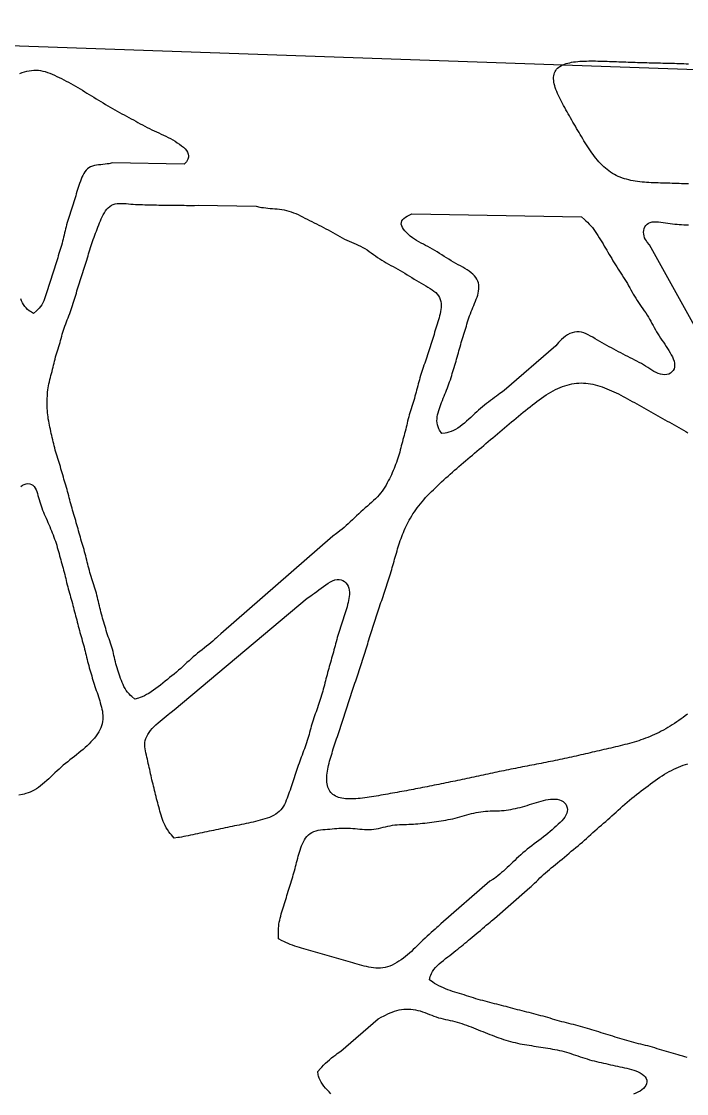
# Model space of a CAD drawing. Header units: metres. Extents: x 134 to 251, y -1 to 112.
# Drawn here: x 190.2 to 224.3, y 51.7 to 106.7 of the extents above; entities that cross this region are included whole.
import ezdxf

# ---------------------------------------------------------------- set-up
doc = ezdxf.new("R2010")
doc.units = ezdxf.units.M

msp = doc.modelspace()

# ---------------------------------------------------------------- linework, layer by layer
for points in [[(146.018, 2.336), (247.651, -1.213), (251.37, 105.298), (251.198, 104.811), (251.146, 104.324), (250.974, 103.837), (250.802, 103.35), (153.778, 106.739)], [(224.43, 98.391), (224.31, 98.395), (224.191, 98.4), (224.071, 98.405), (223.952, 98.409), (223.832, 98.413), (223.713, 98.417), (223.593, 98.421), (223.474, 98.424), (223.355, 98.428), (223.235, 98.431), (223.116, 98.435), (222.996, 98.439), (222.877, 98.443), (222.758, 98.447), (222.639, 98.452), (222.521, 98.457), (222.402, 98.464), (222.284, 98.471), (222.166, 98.48), (222.049, 98.491), (221.933, 98.503), (221.817, 98.517), (221.702, 98.534), (221.588, 98.553), (221.475, 98.575), (221.363, 98.6), (221.252, 98.629), (221.144, 98.661), (221.036, 98.697), (220.931, 98.737), (220.827, 98.78), (220.726, 98.828), (220.626, 98.88), (220.529, 98.936), (220.434, 98.997), (220.341, 99.061), (220.251, 99.13), (220.163, 99.202), (220.077, 99.279), (219.993, 99.358), (219.911, 99.441), (219.832, 99.527), (219.755, 99.616), (219.679, 99.708), (219.605, 99.802), (219.533, 99.898), (219.463, 99.996), (219.393, 100.096), (219.325, 100.197), (219.258, 100.299), (219.192, 100.402), (219.127, 100.506), (219.063, 100.611), (218.999, 100.716), (218.935, 100.821), (218.873, 100.927), (218.81, 101.034), (218.747, 101.14), (218.685, 101.247), (218.623, 101.354), (218.561, 101.46), (218.499, 101.567), (218.437, 101.674), (218.376, 101.781), (218.315, 101.888), (218.254, 101.994), (218.193, 102.101), (218.133, 102.207), (218.074, 102.314), (218.016, 102.42), (217.959, 102.525), (217.903, 102.63), (217.85, 102.734), (217.799, 102.838), (217.751, 102.941), (217.705, 103.043), (217.663, 103.143), (217.625, 103.242), (217.592, 103.339), (217.563, 103.434), (217.54, 103.527), (217.522, 103.618), (217.51, 103.705), (217.505, 103.79), (217.506, 103.872), (217.514, 103.95), (217.529, 104.024), (217.551, 104.095), (217.58, 104.161), (217.617, 104.224), (217.66, 104.282), (217.711, 104.336), (217.768, 104.386), (217.831, 104.431), (217.901, 104.472), (217.977, 104.509), (218.058, 104.543), (218.144, 104.572), (218.235, 104.598), (218.33, 104.621), (218.429, 104.64), (218.531, 104.656), (218.636, 104.67), (218.744, 104.681), (218.854, 104.69), (218.966, 104.697), (219.079, 104.702), (219.194, 104.706), (219.31, 104.708), (219.427, 104.709), (219.544, 104.709), (219.662, 104.708), (219.78, 104.706), (219.899, 104.704), (220.018, 104.701), (220.137, 104.697), (220.256, 104.693), (220.376, 104.689), (220.495, 104.684), (220.615, 104.68), (220.734, 104.675), (220.853, 104.67), (220.973, 104.665), (221.092, 104.661), (221.212, 104.656), (221.331, 104.652), (221.451, 104.647), (221.57, 104.643), (221.69, 104.639), (221.809, 104.635), (221.929, 104.632), (222.048, 104.629), (222.168, 104.625), (222.287, 104.622), (222.407, 104.62), (222.526, 104.617), (222.645, 104.614), (222.765, 104.612), (222.884, 104.609), (223.004, 104.606), (223.123, 104.604), (223.243, 104.601), (223.362, 104.598), (223.482, 104.595), (223.601, 104.591), (223.721, 104.588), (223.84, 104.584), (223.96, 104.58), (224.079, 104.575), (224.199, 104.571), (224.318, 104.566), (224.438, 104.561)], [(190.076, 104.072), (190.195, 104.113), (190.314, 104.15), (190.433, 104.18), (190.553, 104.205), (190.672, 104.222), (190.791, 104.232), (190.91, 104.234), (191.029, 104.228), (191.148, 104.214), (191.267, 104.191), (191.386, 104.16), (191.505, 104.122), (191.624, 104.078), (191.744, 104.029), (191.863, 103.975), (191.982, 103.919), (192.101, 103.861), (192.22, 103.801), (192.339, 103.741), (192.458, 103.679), (192.577, 103.616), (192.696, 103.551), (192.815, 103.484), (192.934, 103.415), (193.053, 103.344), (193.172, 103.273), (193.291, 103.201), (193.41, 103.129), (193.529, 103.057), (193.648, 102.985), (193.767, 102.913), (193.887, 102.842), (194.006, 102.77), (194.125, 102.697), (194.244, 102.625), (194.363, 102.553), (194.482, 102.481), (194.601, 102.41), (194.72, 102.339), (194.839, 102.269), (194.958, 102.201), (195.077, 102.133), (195.196, 102.065), (195.315, 101.999), (195.434, 101.934), (195.554, 101.869), (195.673, 101.805), (195.792, 101.74), (195.911, 101.677), (196.03, 101.613), (196.149, 101.549), (196.268, 101.485), (196.387, 101.422), (196.506, 101.359), (196.625, 101.297), (196.744, 101.237), (196.864, 101.178), (196.983, 101.121), (197.102, 101.065), (197.221, 101.01), (197.34, 100.955), (197.459, 100.899), (197.578, 100.841), (197.697, 100.781), (197.817, 100.718), (197.935, 100.652), (198.053, 100.583), (198.169, 100.511), (198.281, 100.435), (198.387, 100.357), (198.486, 100.275), (198.572, 100.191), (198.644, 100.105), (198.699, 100.018), (198.734, 99.93), (198.749, 99.842), (198.746, 99.759), (198.716, 99.671), (198.68, 99.597), (198.643, 99.535), (198.53, 99.406), (194.836, 99.471), (194.65, 99.432), (194.565, 99.418), (194.463, 99.404), (194.345, 99.389), (194.237, 99.378), (194.126, 99.366), (194.016, 99.352), (193.91, 99.334), (193.809, 99.308), (193.715, 99.272), (193.628, 99.225), (193.549, 99.167), (193.478, 99.098), (193.416, 99.018), (193.36, 98.929), (193.31, 98.834), (193.266, 98.735), (193.225, 98.632), (193.187, 98.527), (193.151, 98.421), (193.115, 98.315), (193.081, 98.209), (193.047, 98.103), (193.013, 97.997), (192.98, 97.891), (192.948, 97.785), (192.915, 97.679), (192.883, 97.573), (192.851, 97.466), (192.819, 97.36), (192.786, 97.254), (192.752, 97.148), (192.717, 97.042), (192.682, 96.936), (192.647, 96.83), (192.612, 96.724), (192.577, 96.618), (192.544, 96.512), (192.513, 96.406), (192.483, 96.3), (192.454, 96.194), (192.427, 96.087), (192.401, 95.981), (192.377, 95.875), (192.352, 95.769), (192.326, 95.663), (192.3, 95.557), (192.274, 95.451), (192.246, 95.344), (192.217, 95.238), (192.186, 95.132), (192.154, 95.026), (192.122, 94.92), (192.089, 94.814), (192.056, 94.708), (192.023, 94.602), (191.99, 94.496), (191.958, 94.39), (191.925, 94.284), (191.894, 94.178), (191.861, 94.071), (191.828, 93.965), (191.794, 93.859), (191.76, 93.753), (191.725, 93.647), (191.689, 93.541), (191.652, 93.435), (191.616, 93.329), (191.581, 93.223), (191.547, 93.117), (191.515, 93.011), (191.483, 92.905), (191.452, 92.799), (191.421, 92.693), (191.388, 92.588), (191.351, 92.484), (191.309, 92.382), (191.26, 92.283), (191.205, 92.188), (191.145, 92.1), (191.066, 92.009), (190.994, 91.933), (190.93, 91.87), (190.775, 91.742), (190.618, 91.833), (190.552, 91.882), (190.478, 91.945), (190.396, 92.022), (190.331, 92.103), (190.27, 92.193), (190.214, 92.289), (190.166, 92.389), (190.123, 92.493)], [(227.135, 86.784), (222.43, 95.273), (222.318, 95.399), (222.275, 95.462), (222.229, 95.538), (222.182, 95.63), (222.153, 95.72), (222.135, 95.815), (222.128, 95.913), (222.136, 96.009), (222.158, 96.102), (222.195, 96.189), (222.245, 96.265), (222.309, 96.33), (222.386, 96.381), (222.473, 96.418), (222.57, 96.441), (222.675, 96.451), (222.785, 96.451), (222.898, 96.443), (223.015, 96.429), (223.132, 96.412), (223.25, 96.394), (223.369, 96.377), (223.488, 96.36), (223.606, 96.345), (223.725, 96.332), (223.844, 96.321), (223.962, 96.312), (224.081, 96.303), (224.2, 96.296), (224.319, 96.291), (224.437, 96.288)], [(224.381, 71.161), (224.271, 71.077), (224.161, 70.995), (224.05, 70.914), (223.939, 70.835), (223.827, 70.758), (223.716, 70.683), (223.603, 70.61), (223.491, 70.539), (223.378, 70.47), (223.264, 70.403), (223.151, 70.339), (223.037, 70.278), (222.922, 70.219), (222.807, 70.163), (222.692, 70.109), (222.576, 70.057), (222.46, 70.008), (222.344, 69.961), (222.227, 69.917), (222.11, 69.874), (221.993, 69.834), (221.875, 69.795), (221.757, 69.758), (221.639, 69.723), (221.521, 69.689), (221.402, 69.656), (221.283, 69.624), (221.164, 69.593), (221.045, 69.563), (220.926, 69.533), (220.807, 69.504), (220.688, 69.476), (220.568, 69.447), (220.449, 69.419), (220.33, 69.391), (220.21, 69.363), (220.091, 69.336), (219.971, 69.308), (219.852, 69.28), (219.732, 69.253), (219.613, 69.225), (219.493, 69.198), (219.374, 69.17), (219.254, 69.142), (219.135, 69.115), (219.015, 69.088), (218.896, 69.061), (218.776, 69.034), (218.657, 69.007), (218.537, 68.98), (218.418, 68.954), (218.298, 68.927), (218.179, 68.902), (218.059, 68.876), (217.94, 68.85), (217.821, 68.825), (217.701, 68.8), (217.582, 68.776), (217.462, 68.751), (217.343, 68.727), (217.223, 68.703), (217.104, 68.679), (216.984, 68.655), (216.865, 68.632), (216.745, 68.609), (216.626, 68.585), (216.506, 68.562), (216.387, 68.539), (216.268, 68.516), (216.148, 68.492), (216.029, 68.469), (215.909, 68.446), (215.79, 68.422), (215.67, 68.399), (215.551, 68.375), (215.431, 68.351), (215.312, 68.327), (215.193, 68.303), (215.073, 68.279), (214.954, 68.255), (214.834, 68.23), (214.715, 68.206), (214.595, 68.181), (214.476, 68.156), (214.357, 68.131), (214.237, 68.106), (214.118, 68.08), (213.998, 68.055), (213.879, 68.029), (213.759, 68.004), (213.64, 67.978), (213.521, 67.953), (213.401, 67.927), (213.282, 67.902), (213.162, 67.877), (213.043, 67.851), (212.924, 67.826), (212.804, 67.8), (212.685, 67.775), (212.565, 67.75), (212.446, 67.725), (212.326, 67.7), (212.207, 67.675), (212.088, 67.65), (211.968, 67.625), (211.849, 67.601), (211.729, 67.576), (211.61, 67.552), (211.491, 67.528), (211.371, 67.504), (211.252, 67.48), (211.132, 67.456), (211.013, 67.432), (210.894, 67.409), (210.774, 67.386), (210.655, 67.362), (210.536, 67.34), (210.416, 67.317), (210.297, 67.294), (210.177, 67.272), (210.058, 67.249), (209.939, 67.227), (209.819, 67.205), (209.7, 67.183), (209.581, 67.161), (209.461, 67.14), (209.342, 67.118), (209.222, 67.096), (209.103, 67.075), (208.984, 67.054), (208.865, 67.032), (208.745, 67.011), (208.626, 66.99), (208.507, 66.97), (208.388, 66.95), (208.27, 66.93), (208.151, 66.911), (208.033, 66.892), (207.916, 66.875), (207.799, 66.859), (207.684, 66.844), (207.569, 66.831), (207.455, 66.82), (207.343, 66.811), (207.233, 66.805), (207.125, 66.802), (207.019, 66.801), (206.916, 66.805), (206.816, 66.812), (206.72, 66.823), (206.627, 66.839), (206.538, 66.86), (206.454, 66.885), (206.375, 66.915), (206.3, 66.95), (206.232, 66.991), (206.168, 67.036), (206.11, 67.087), (206.059, 67.143), (206.013, 67.204), (205.973, 67.269), (205.939, 67.339), (205.91, 67.413), (205.888, 67.491), (205.871, 67.573), (205.859, 67.659), (205.853, 67.747), (205.851, 67.839), (205.853, 67.932), (205.86, 68.028), (205.871, 68.126), (205.885, 68.225), (205.902, 68.326), (205.923, 68.428), (205.945, 68.53), (205.97, 68.634), (205.997, 68.738), (206.025, 68.843), (206.055, 68.948), (206.086, 69.053), (206.118, 69.158), (206.151, 69.264), (206.184, 69.37), (206.218, 69.476), (206.252, 69.581), (206.287, 69.687), (206.322, 69.793), (206.357, 69.899), (206.392, 70.005), (206.427, 70.111), (206.462, 70.217), (206.497, 70.323), (206.533, 70.429), (206.568, 70.535), (206.603, 70.641), (206.638, 70.747), (206.673, 70.852), (206.708, 70.958), (206.742, 71.064), (206.777, 71.17), (206.812, 71.276), (206.846, 71.382), (206.881, 71.488), (206.916, 71.594), (206.95, 71.7), (206.985, 71.806), (207.02, 71.912), (207.054, 72.018), (207.089, 72.124), (207.124, 72.229), (207.159, 72.335), (207.194, 72.441), (207.229, 72.547), (207.264, 72.653), (207.299, 72.759), (207.334, 72.865), (207.37, 72.971), (207.405, 73.077), (207.44, 73.183), (207.475, 73.289), (207.51, 73.395), (207.545, 73.501), (207.58, 73.606), (207.615, 73.712), (207.649, 73.818), (207.683, 73.924), (207.717, 74.03), (207.751, 74.136), (207.785, 74.242), (207.818, 74.348), (207.852, 74.454), (207.885, 74.56), (207.918, 74.666), (207.951, 74.772), (207.984, 74.878), (208.017, 74.984), (208.049, 75.09), (208.082, 75.196), (208.115, 75.302), (208.148, 75.408), (208.181, 75.514), (208.215, 75.619), (208.248, 75.725), (208.282, 75.831), (208.316, 75.937), (208.351, 76.043), (208.385, 76.149), (208.42, 76.255), (208.455, 76.361), (208.491, 76.467), (208.526, 76.573), (208.562, 76.679), (208.598, 76.785), (208.634, 76.891), (208.67, 76.997), (208.706, 77.103), (208.743, 77.208), (208.778, 77.314), (208.814, 77.42), (208.85, 77.526), (208.885, 77.632), (208.92, 77.738), (208.954, 77.844), (208.989, 77.95), (209.022, 78.056), (209.055, 78.162), (209.088, 78.268), (209.12, 78.374), (209.152, 78.48), (209.184, 78.586), (209.215, 78.692), (209.246, 78.798), (209.276, 78.904), (209.306, 79.01), (209.337, 79.116), (209.367, 79.222), (209.398, 79.328), (209.428, 79.434), (209.46, 79.54), (209.491, 79.646), (209.524, 79.752), (209.557, 79.858), (209.591, 79.964), (209.627, 80.07), (209.664, 80.176), (209.702, 80.281), (209.742, 80.387), (209.784, 80.493), (209.828, 80.599), (209.875, 80.705), (209.924, 80.811), (209.975, 80.916), (210.029, 81.022), (210.087, 81.128), (210.147, 81.233), (210.211, 81.338), (210.278, 81.444), (210.348, 81.549), (210.421, 81.654), (210.498, 81.759), (210.578, 81.863), (210.662, 81.968), (210.748, 82.072), (210.838, 82.175), (210.93, 82.279), (211.025, 82.382), (211.122, 82.485), (211.222, 82.587), (211.324, 82.689), (211.427, 82.791), (211.533, 82.892), (211.639, 82.992), (211.747, 83.093), (211.857, 83.192), (211.967, 83.292), (212.078, 83.391), (212.189, 83.489), (212.302, 83.588), (212.414, 83.686), (212.528, 83.783), (212.641, 83.881), (212.755, 83.979), (212.87, 84.076), (212.984, 84.173), (213.099, 84.271), (213.215, 84.368), (213.33, 84.466), (213.446, 84.564), (213.562, 84.662), (213.679, 84.761), (213.796, 84.86), (213.913, 84.959), (214.03, 85.058), (214.148, 85.158), (214.266, 85.258), (214.384, 85.359), (214.503, 85.459), (214.621, 85.56), (214.74, 85.661), (214.859, 85.762), (214.978, 85.864), (215.097, 85.965), (215.216, 86.066), (215.336, 86.167), (215.455, 86.267), (215.575, 86.368), (215.694, 86.467), (215.813, 86.566), (215.933, 86.664), (216.052, 86.761), (216.172, 86.856), (216.292, 86.951), (216.411, 87.044), (216.531, 87.134), (216.65, 87.223), (216.77, 87.31), (216.889, 87.394), (217.009, 87.475), (217.128, 87.552), (217.248, 87.627), (217.367, 87.698), (217.487, 87.764), (217.606, 87.827), (217.726, 87.884), (217.845, 87.937), (217.965, 87.985), (218.084, 88.028), (218.204, 88.065), (218.323, 88.097), (218.443, 88.123), (218.562, 88.143), (218.682, 88.157), (218.801, 88.166), (218.921, 88.169), (219.04, 88.166), (219.16, 88.158), (219.279, 88.145), (219.398, 88.126), (219.518, 88.103), (219.637, 88.075), (219.757, 88.042), (219.876, 88.006), (219.995, 87.965), (220.115, 87.922), (220.234, 87.875), (220.354, 87.825), (220.473, 87.773), (220.592, 87.718), (220.712, 87.661), (220.831, 87.603), (220.951, 87.543), (221.07, 87.482), (221.189, 87.419), (221.309, 87.355), (221.428, 87.291), (221.548, 87.226), (221.667, 87.16), (221.786, 87.094), (221.906, 87.027), (222.025, 86.96), (222.145, 86.893), (222.264, 86.825), (222.383, 86.758), (222.503, 86.69), (222.622, 86.622), (222.742, 86.554), (222.861, 86.486), (222.98, 86.419), (223.1, 86.351), (223.219, 86.283), (223.339, 86.216), (223.458, 86.149), (223.577, 86.081), (223.696, 86.014), (223.816, 85.947), (223.935, 85.88), (224.053, 85.812), (224.172, 85.745), (224.291, 85.677), (224.409, 85.61)], [(190.128, 82.85), (190.214, 82.912), (190.306, 82.959), (190.401, 82.989), (190.495, 82.999), (190.585, 82.989), (190.669, 82.96), (190.744, 82.913), (190.809, 82.851), (190.864, 82.774), (190.91, 82.687), (190.948, 82.592), (190.981, 82.492), (191.011, 82.389), (191.039, 82.283), (191.068, 82.177), (191.099, 82.071), (191.132, 81.964), (191.168, 81.857), (191.207, 81.751), (191.247, 81.644), (191.291, 81.537), (191.335, 81.431), (191.381, 81.324), (191.427, 81.217), (191.474, 81.111), (191.521, 81.004), (191.567, 80.897), (191.612, 80.791), (191.657, 80.684), (191.702, 80.577), (191.745, 80.471), (191.787, 80.364), (191.827, 80.257), (191.866, 80.151), (191.903, 80.044), (191.939, 79.937), (191.972, 79.831), (192.004, 79.724), (192.034, 79.618), (192.064, 79.511), (192.092, 79.405), (192.12, 79.298), (192.149, 79.192), (192.178, 79.085), (192.208, 78.979), (192.239, 78.872), (192.269, 78.765), (192.299, 78.659), (192.329, 78.552), (192.357, 78.446), (192.383, 78.339), (192.408, 78.233), (192.433, 78.126), (192.458, 78.02), (192.482, 77.913), (192.508, 77.807), (192.536, 77.7), (192.565, 77.594), (192.595, 77.487), (192.626, 77.381), (192.657, 77.274), (192.688, 77.168), (192.718, 77.061), (192.747, 76.955), (192.776, 76.848), (192.804, 76.741), (192.831, 76.635), (192.858, 76.528), (192.886, 76.422), (192.915, 76.315), (192.943, 76.209), (192.971, 76.102), (192.999, 75.996), (193.028, 75.889), (193.056, 75.783), (193.083, 75.676), (193.11, 75.57), (193.138, 75.463), (193.167, 75.357), (193.196, 75.25), (193.226, 75.144), (193.257, 75.037), (193.288, 74.93), (193.319, 74.824), (193.349, 74.717), (193.378, 74.611), (193.406, 74.504), (193.432, 74.398), (193.456, 74.291), (193.481, 74.185), (193.506, 74.078), (193.531, 73.972), (193.557, 73.865), (193.585, 73.759), (193.615, 73.652), (193.645, 73.546), (193.676, 73.439), (193.708, 73.332), (193.74, 73.226), (193.772, 73.119), (193.803, 73.013), (193.835, 72.906), (193.868, 72.8), (193.902, 72.693), (193.936, 72.586), (193.971, 72.48), (194.006, 72.373), (194.043, 72.266), (194.078, 72.16), (194.113, 72.053), (194.148, 71.947), (194.181, 71.84), (194.213, 71.733), (194.244, 71.627), (194.271, 71.52), (194.296, 71.414), (194.317, 71.307), (194.333, 71.201), (194.342, 71.095), (194.345, 70.988), (194.34, 70.882), (194.328, 70.776), (194.307, 70.67), (194.278, 70.564), (194.239, 70.458), (194.192, 70.353), (194.136, 70.247), (194.07, 70.142), (193.996, 70.037), (193.914, 69.934), (193.826, 69.832), (193.732, 69.731), (193.634, 69.633), (193.533, 69.536), (193.43, 69.442), (193.325, 69.349), (193.217, 69.257), (193.108, 69.166), (192.996, 69.076), (192.882, 68.986), (192.767, 68.897), (192.652, 68.807), (192.537, 68.716), (192.424, 68.624), (192.312, 68.531), (192.202, 68.437), (192.094, 68.34), (191.988, 68.242), (191.882, 68.143), (191.776, 68.043), (191.67, 67.943), (191.564, 67.844), (191.457, 67.747), (191.351, 67.653), (191.245, 67.563), (191.139, 67.479), (191.033, 67.399), (190.928, 67.327), (190.822, 67.262), (190.716, 67.204), (190.61, 67.154), (190.507, 67.113), (190.393, 67.078), (190.295, 67.051), (190.211, 67.032), (190.027, 67)], [(224.374, 53.532), (224.254, 53.564), (224.135, 53.595), (224.015, 53.626), (223.896, 53.657), (223.776, 53.689), (223.657, 53.722), (223.537, 53.755), (223.418, 53.789), (223.299, 53.826), (223.179, 53.862), (223.06, 53.9), (222.94, 53.938), (222.821, 53.976), (222.701, 54.013), (222.582, 54.049), (222.462, 54.083), (222.343, 54.115), (222.223, 54.145), (222.104, 54.174), (221.984, 54.203), (221.865, 54.231), (221.745, 54.259), (221.626, 54.29), (221.507, 54.322), (221.387, 54.357), (221.268, 54.392), (221.148, 54.428), (221.029, 54.465), (220.909, 54.502), (220.79, 54.538), (220.67, 54.575), (220.551, 54.611), (220.431, 54.648), (220.312, 54.686), (220.193, 54.723), (220.073, 54.76), (219.954, 54.796), (219.834, 54.834), (219.715, 54.87), (219.595, 54.907), (219.476, 54.943), (219.357, 54.979), (219.237, 55.016), (219.118, 55.051), (218.998, 55.086), (218.879, 55.119), (218.759, 55.15), (218.64, 55.181), (218.521, 55.211), (218.401, 55.24), (218.282, 55.269), (218.162, 55.3), (218.043, 55.331), (217.924, 55.364), (217.804, 55.397), (217.685, 55.431), (217.565, 55.466), (217.446, 55.501), (217.326, 55.536), (217.207, 55.57), (217.088, 55.605), (216.968, 55.639), (216.849, 55.672), (216.729, 55.706), (216.61, 55.738), (216.491, 55.769), (216.371, 55.799), (216.252, 55.829), (216.132, 55.858), (216.013, 55.887), (215.894, 55.916), (215.774, 55.947), (215.655, 55.978), (215.535, 56.009), (215.416, 56.041), (215.297, 56.073), (215.177, 56.104), (215.058, 56.136), (214.939, 56.166), (214.819, 56.197), (214.7, 56.227), (214.58, 56.258), (214.461, 56.288), (214.342, 56.319), (214.222, 56.349), (214.103, 56.38), (213.984, 56.411), (213.864, 56.443), (213.745, 56.475), (213.625, 56.509), (213.506, 56.544), (213.387, 56.581), (213.267, 56.618), (213.148, 56.656), (213.029, 56.695), (212.909, 56.734), (212.79, 56.771), (212.671, 56.808), (212.551, 56.845), (212.432, 56.882), (212.313, 56.92), (212.193, 56.96), (212.074, 57.002), (211.956, 57.046), (211.838, 57.096), (211.723, 57.149), (211.612, 57.204), (211.493, 57.271), (211.391, 57.332), (211.305, 57.385), (211.119, 57.512), (211.162, 57.677), (211.191, 57.753), (211.232, 57.843), (211.287, 57.947), (211.353, 58.041), (211.431, 58.139), (211.522, 58.236), (211.621, 58.331), (211.727, 58.423), (211.838, 58.514), (211.95, 58.602), (212.063, 58.688), (212.173, 58.771), (212.281, 58.852), (212.385, 58.932), (212.485, 59.011), (212.582, 59.088), (212.676, 59.165), (212.767, 59.241), (212.857, 59.317), (212.947, 59.392), (213.037, 59.468), (213.129, 59.545), (213.223, 59.623), (213.321, 59.704), (213.423, 59.787), (213.527, 59.874), (213.633, 59.962), (213.739, 60.053), (213.846, 60.144), (213.949, 60.234), (214.047, 60.32), (214.15, 60.408), (214.238, 60.483), (214.31, 60.544), (214.463, 60.667), (216.143, 62.129), (216.286, 62.252), (216.354, 62.313), (216.434, 62.388), (216.529, 62.476), (216.617, 62.562), (216.709, 62.652), (216.804, 62.744), (216.898, 62.834), (216.993, 62.923), (217.089, 63.01), (217.185, 63.095), (217.285, 63.179), (217.386, 63.263), (217.491, 63.348), (217.599, 63.436), (217.71, 63.526), (217.824, 63.619), (217.94, 63.716), (218.057, 63.814), (218.176, 63.914), (218.295, 64.014), (218.413, 64.113), (218.53, 64.212), (218.647, 64.308), (218.761, 64.403), (218.873, 64.497), (218.983, 64.59), (219.091, 64.684), (219.198, 64.779), (219.305, 64.876), (219.412, 64.973), (219.519, 65.072), (219.628, 65.171), (219.738, 65.27), (219.849, 65.367), (219.96, 65.463), (220.07, 65.558), (220.179, 65.652), (220.286, 65.746), (220.393, 65.84), (220.5, 65.935), (220.607, 66.032), (220.715, 66.13), (220.825, 66.231), (220.937, 66.332), (221.052, 66.435), (221.168, 66.537), (221.285, 66.639), (221.404, 66.739), (221.523, 66.838), (221.643, 66.934), (221.762, 67.029), (221.882, 67.122), (222.001, 67.213), (222.121, 67.304), (222.24, 67.394), (222.36, 67.484), (222.479, 67.573), (222.599, 67.661), (222.719, 67.747), (222.838, 67.832), (222.958, 67.915), (223.077, 67.994), (223.197, 68.069), (223.316, 68.141), (223.436, 68.209), (223.555, 68.273), (223.675, 68.332), (223.795, 68.388), (223.914, 68.44), (224.034, 68.488), (224.153, 68.532), (224.273, 68.572), (224.392, 68.608)], [(206.065, 51.649), (205.968, 51.755), (205.878, 51.853), (205.787, 51.955), (205.702, 52.058), (205.625, 52.162), (205.559, 52.264), (205.505, 52.361), (205.463, 52.467), (205.432, 52.557), (205.412, 52.632), (205.386, 52.796), (205.531, 52.96), (205.602, 53.035), (205.687, 53.125), (205.788, 53.227), (205.887, 53.32), (205.99, 53.412), (206.093, 53.5), (206.207, 53.589), (206.306, 53.664), (206.391, 53.726), (206.576, 53.849), (208.495, 55.518), (208.681, 55.61), (208.767, 55.653), (208.869, 55.703), (208.989, 55.76), (209.099, 55.81), (209.215, 55.858), (209.333, 55.901), (209.451, 55.938), (209.57, 55.967), (209.689, 55.989), (209.808, 56.004), (209.927, 56.011), (210.047, 56.011), (210.166, 56.004), (210.285, 55.991), (210.404, 55.972), (210.524, 55.946), (210.643, 55.914), (210.762, 55.876), (210.881, 55.833), (211.001, 55.787), (211.12, 55.74), (211.239, 55.693), (211.358, 55.647), (211.478, 55.605), (211.597, 55.568), (211.716, 55.536), (211.835, 55.507), (211.955, 55.481), (212.074, 55.456), (212.193, 55.431), (212.313, 55.404), (212.432, 55.375), (212.551, 55.342), (212.67, 55.306), (212.79, 55.268), (212.909, 55.227), (213.028, 55.184), (213.147, 55.139), (213.267, 55.092), (213.386, 55.045), (213.505, 54.997), (213.624, 54.948), (213.744, 54.899), (213.863, 54.851), (213.982, 54.803), (214.102, 54.755), (214.221, 54.709), (214.34, 54.663), (214.459, 54.619), (214.579, 54.576), (214.698, 54.535), (214.817, 54.494), (214.936, 54.455), (215.056, 54.418), (215.175, 54.382), (215.294, 54.348), (215.414, 54.316), (215.533, 54.286), (215.652, 54.258), (215.772, 54.232), (215.891, 54.209), (216.01, 54.188), (216.13, 54.168), (216.249, 54.149), (216.368, 54.132), (216.488, 54.114), (216.607, 54.096), (216.726, 54.079), (216.846, 54.06), (216.965, 54.042), (217.084, 54.022), (217.204, 54.002), (217.323, 53.981), (217.442, 53.96), (217.562, 53.937), (217.681, 53.912), (217.8, 53.886), (217.92, 53.858), (218.039, 53.828), (218.158, 53.795), (218.278, 53.761), (218.397, 53.724), (218.516, 53.686), (218.636, 53.646), (218.755, 53.606), (218.874, 53.565), (218.994, 53.525), (219.113, 53.485), (219.232, 53.447), (219.352, 53.411), (219.471, 53.377), (219.59, 53.346), (219.71, 53.316), (219.829, 53.288), (219.949, 53.261), (220.068, 53.235), (220.187, 53.208), (220.307, 53.181), (220.426, 53.153), (220.545, 53.126), (220.665, 53.099), (220.784, 53.072), (220.903, 53.046), (221.023, 53.021), (221.142, 52.995), (221.262, 52.969), (221.381, 52.942), (221.5, 52.91), (221.618, 52.875), (221.734, 52.834), (221.846, 52.787), (221.952, 52.732), (222.049, 52.67), (222.135, 52.6), (222.204, 52.524), (222.256, 52.441), (222.287, 52.355), (222.297, 52.266), (222.284, 52.178), (222.25, 52.092), (222.196, 52.01), (222.125, 51.934), (222.04, 51.864), (221.944, 51.8), (221.839, 51.741), (221.728, 51.685), (221.613, 51.633)]]:
    msp.add_lwpolyline(points)
for points in [[(195.991, 71.927), (195.834, 72.059), (195.769, 72.122), (195.695, 72.2), (195.613, 72.292), (195.548, 72.382), (195.486, 72.478), (195.43, 72.579), (195.38, 72.681), (195.335, 72.786), (195.294, 72.892), (195.254, 72.998), (195.215, 73.105), (195.178, 73.211), (195.141, 73.318), (195.106, 73.425), (195.072, 73.531), (195.041, 73.638), (195.012, 73.745), (194.986, 73.851), (194.962, 73.958), (194.939, 74.064), (194.915, 74.171), (194.891, 74.277), (194.865, 74.384), (194.836, 74.491), (194.804, 74.597), (194.77, 74.704), (194.734, 74.81), (194.697, 74.917), (194.66, 75.024), (194.624, 75.131), (194.589, 75.237), (194.555, 75.344), (194.522, 75.45), (194.49, 75.557), (194.458, 75.664), (194.427, 75.77), (194.395, 75.877), (194.363, 75.984), (194.332, 76.09), (194.301, 76.197), (194.271, 76.303), (194.243, 76.41), (194.215, 76.517), (194.188, 76.623), (194.163, 76.73), (194.139, 76.836), (194.114, 76.943), (194.089, 77.049), (194.063, 77.156), (194.037, 77.263), (194.009, 77.369), (193.98, 77.476), (193.949, 77.582), (193.916, 77.689), (193.883, 77.796), (193.849, 77.902), (193.814, 78.009), (193.778, 78.116), (193.744, 78.222), (193.711, 78.329), (193.68, 78.435), (193.651, 78.542), (193.622, 78.649), (193.595, 78.755), (193.57, 78.862), (193.545, 78.968), (193.519, 79.075), (193.493, 79.181), (193.465, 79.288), (193.437, 79.395), (193.407, 79.501), (193.376, 79.608), (193.345, 79.714), (193.313, 79.821), (193.281, 79.928), (193.249, 80.034), (193.218, 80.141), (193.188, 80.247), (193.157, 80.354), (193.127, 80.461), (193.098, 80.567), (193.068, 80.674), (193.039, 80.78), (193.008, 80.887), (192.978, 80.994), (192.948, 81.1), (192.916, 81.207), (192.885, 81.313), (192.853, 81.42), (192.821, 81.527), (192.79, 81.633), (192.759, 81.74), (192.729, 81.846), (192.7, 81.953), (192.671, 82.059), (192.643, 82.166), (192.616, 82.273), (192.589, 82.379), (192.561, 82.486), (192.532, 82.592), (192.503, 82.699), (192.473, 82.805), (192.442, 82.912), (192.411, 83.019), (192.379, 83.125), (192.347, 83.232), (192.316, 83.338), (192.284, 83.445), (192.254, 83.552), (192.224, 83.658), (192.193, 83.765), (192.162, 83.871), (192.131, 83.978), (192.099, 84.085), (192.066, 84.191), (192.033, 84.298), (191.999, 84.404), (191.965, 84.511), (191.932, 84.618), (191.901, 84.724), (191.872, 84.831), (191.844, 84.937), (191.817, 85.044), (191.791, 85.15), (191.767, 85.257), (191.743, 85.364), (191.719, 85.47), (191.695, 85.577), (191.672, 85.683), (191.649, 85.79), (191.625, 85.896), (191.602, 86.003), (191.58, 86.109), (191.56, 86.216), (191.542, 86.322), (191.526, 86.428), (191.513, 86.535), (191.502, 86.641), (191.495, 86.748), (191.49, 86.854), (191.487, 86.96), (191.485, 87.066), (191.484, 87.173), (191.485, 87.279), (191.487, 87.385), (191.491, 87.491), (191.496, 87.598), (191.505, 87.704), (191.517, 87.81), (191.532, 87.916), (191.55, 88.022), (191.571, 88.128), (191.596, 88.234), (191.622, 88.34), (191.65, 88.446), (191.678, 88.552), (191.705, 88.658), (191.733, 88.764), (191.76, 88.87), (191.785, 88.976), (191.809, 89.082), (191.834, 89.188), (191.86, 89.294), (191.887, 89.4), (191.916, 89.506), (191.948, 89.612), (191.981, 89.718), (192.016, 89.824), (192.051, 89.93), (192.085, 90.036), (192.117, 90.142), (192.147, 90.248), (192.175, 90.354), (192.202, 90.46), (192.23, 90.566), (192.258, 90.672), (192.289, 90.778), (192.322, 90.884), (192.357, 90.989), (192.396, 91.095), (192.436, 91.201), (192.477, 91.307), (192.518, 91.413), (192.559, 91.519), (192.6, 91.625), (192.64, 91.73), (192.679, 91.836), (192.717, 91.942), (192.755, 92.048), (192.79, 92.154), (192.825, 92.26), (192.857, 92.366), (192.889, 92.472), (192.92, 92.578), (192.95, 92.684), (192.981, 92.79), (193.012, 92.896), (193.043, 93.002), (193.075, 93.108), (193.107, 93.214), (193.14, 93.32), (193.172, 93.425), (193.206, 93.531), (193.239, 93.637), (193.273, 93.743), (193.308, 93.849), (193.344, 93.955), (193.381, 94.061), (193.417, 94.167), (193.452, 94.273), (193.487, 94.379), (193.521, 94.485), (193.553, 94.591), (193.583, 94.697), (193.612, 94.803), (193.643, 94.909), (193.674, 95.015), (193.705, 95.121), (193.739, 95.226), (193.775, 95.332), (193.813, 95.438), (193.852, 95.544), (193.891, 95.65), (193.931, 95.756), (193.971, 95.862), (194.01, 95.968), (194.05, 96.074), (194.09, 96.18), (194.131, 96.285), (194.174, 96.391), (194.219, 96.497), (194.264, 96.603), (194.313, 96.707), (194.364, 96.81), (194.42, 96.909), (194.479, 97.004), (194.545, 97.093), (194.617, 97.172), (194.697, 97.24), (194.785, 97.296), (194.879, 97.34), (194.98, 97.37), (195.087, 97.389), (195.199, 97.396), (195.313, 97.396), (195.43, 97.39), (195.548, 97.38), (195.667, 97.369), (195.786, 97.358), (195.905, 97.349), (196.025, 97.341), (196.144, 97.335), (196.263, 97.331), (196.382, 97.328), (196.501, 97.326), (196.621, 97.324), (196.74, 97.322), (196.859, 97.319), (196.978, 97.316), (197.097, 97.313), (197.216, 97.31), (197.336, 97.308), (197.455, 97.305), (197.574, 97.304), (197.693, 97.303), (197.812, 97.303), (197.932, 97.303), (198.051, 97.303), (198.17, 97.302), (198.289, 97.301), (198.407, 97.298), (198.525, 97.295), (198.64, 97.292), (198.75, 97.289), (198.87, 97.289), (198.972, 97.289), (199.057, 97.291), (199.243, 97.3), (202.223, 97.248), (202.409, 97.206), (202.495, 97.19), (202.597, 97.175), (202.716, 97.158), (202.827, 97.147), (202.942, 97.138), (203.06, 97.129), (203.178, 97.121), (203.297, 97.11), (203.417, 97.097), (203.536, 97.079), (203.655, 97.057), (203.775, 97.03), (203.894, 96.998), (204.013, 96.96), (204.133, 96.916), (204.252, 96.868), (204.371, 96.815), (204.491, 96.759), (204.61, 96.7), (204.729, 96.64), (204.849, 96.578), (204.968, 96.517), (205.087, 96.457), (205.206, 96.397), (205.326, 96.338), (205.445, 96.278), (205.564, 96.218), (205.684, 96.156), (205.803, 96.093), (205.922, 96.028), (206.042, 95.961), (206.161, 95.893), (206.28, 95.824), (206.399, 95.756), (206.519, 95.689), (206.638, 95.624), (206.757, 95.562), (206.877, 95.503), (206.996, 95.448), (207.115, 95.396), (207.234, 95.347), (207.353, 95.297), (207.47, 95.247), (207.586, 95.193), (207.7, 95.135), (207.812, 95.072), (207.922, 95.003), (208.029, 94.93), (208.136, 94.854), (208.243, 94.776), (208.349, 94.697), (208.457, 94.62), (208.567, 94.545), (208.679, 94.474), (208.793, 94.405), (208.909, 94.338), (209.026, 94.273), (209.144, 94.209), (209.263, 94.145), (209.383, 94.08), (209.502, 94.013), (209.621, 93.945), (209.741, 93.876), (209.86, 93.804), (209.98, 93.731), (210.099, 93.657), (210.218, 93.582), (210.338, 93.508), (210.457, 93.435), (210.576, 93.363), (210.695, 93.294), (210.814, 93.226), (210.931, 93.16), (211.045, 93.094), (211.156, 93.028), (211.261, 92.96), (211.358, 92.889), (211.447, 92.813), (211.524, 92.732), (211.59, 92.646), (211.642, 92.554), (211.682, 92.458), (211.709, 92.358), (211.726, 92.256), (211.731, 92.151), (211.728, 92.046), (211.717, 91.94), (211.699, 91.834), (211.677, 91.728), (211.649, 91.622), (211.619, 91.516), (211.586, 91.41), (211.552, 91.303), (211.518, 91.197), (211.485, 91.091), (211.452, 90.985), (211.42, 90.879), (211.39, 90.773), (211.36, 90.667), (211.33, 90.561), (211.3, 90.455), (211.268, 90.349), (211.235, 90.243), (211.201, 90.137), (211.167, 90.031), (211.131, 89.925), (211.094, 89.819), (211.058, 89.713), (211.022, 89.607), (210.986, 89.501), (210.951, 89.395), (210.915, 89.289), (210.88, 89.183), (210.844, 89.077), (210.809, 88.971), (210.773, 88.865), (210.738, 88.759), (210.703, 88.653), (210.67, 88.547), (210.638, 88.44), (210.608, 88.334), (210.579, 88.228), (210.55, 88.122), (210.522, 88.016), (210.495, 87.91), (210.467, 87.804), (210.438, 87.698), (210.409, 87.592), (210.38, 87.486), (210.35, 87.38), (210.319, 87.274), (210.288, 87.168), (210.256, 87.061), (210.222, 86.955), (210.189, 86.849), (210.154, 86.743), (210.121, 86.637), (210.09, 86.531), (210.06, 86.425), (210.032, 86.319), (210.005, 86.213), (209.981, 86.107), (209.957, 86.001), (209.932, 85.895), (209.907, 85.789), (209.88, 85.682), (209.851, 85.576), (209.821, 85.47), (209.791, 85.364), (209.761, 85.258), (209.732, 85.152), (209.704, 85.046), (209.677, 84.94), (209.651, 84.834), (209.625, 84.728), (209.597, 84.622), (209.567, 84.516), (209.536, 84.41), (209.503, 84.304), (209.467, 84.198), (209.428, 84.092), (209.388, 83.986), (209.347, 83.88), (209.305, 83.774), (209.261, 83.668), (209.214, 83.562), (209.166, 83.456), (209.116, 83.35), (209.065, 83.244), (209.01, 83.139), (208.953, 83.033), (208.894, 82.927), (208.831, 82.823), (208.764, 82.719), (208.693, 82.616), (208.617, 82.515), (208.535, 82.416), (208.447, 82.32), (208.354, 82.224), (208.256, 82.13), (208.153, 82.036), (208.046, 81.942), (207.936, 81.847), (207.824, 81.751), (207.712, 81.652), (207.6, 81.552), (207.489, 81.45), (207.379, 81.347), (207.272, 81.243), (207.165, 81.14), (207.059, 81.038), (206.953, 80.939), (206.847, 80.842), (206.741, 80.749), (206.638, 80.662), (206.524, 80.571), (206.425, 80.494), (206.341, 80.431), (206.157, 80.297), (200.397, 75.29), (200.257, 75.148), (200.187, 75.083), (200.102, 75.005), (200, 74.914), (199.899, 74.829), (199.79, 74.741), (199.677, 74.65), (199.562, 74.559), (199.445, 74.467), (199.328, 74.375), (199.213, 74.283), (199.099, 74.19), (198.987, 74.096), (198.878, 74.001), (198.77, 73.905), (198.663, 73.807), (198.557, 73.708), (198.451, 73.609), (198.343, 73.51), (198.234, 73.412), (198.122, 73.316), (198.008, 73.221), (197.892, 73.127), (197.775, 73.033), (197.657, 72.939), (197.539, 72.845), (197.42, 72.751), (197.3, 72.656), (197.181, 72.562), (197.062, 72.471), (196.944, 72.384), (196.826, 72.303), (196.708, 72.228), (196.593, 72.161), (196.483, 72.104), (196.364, 72.053), (196.262, 72.013), (196.176, 71.982)], [(211.753, 85.576), (211.647, 85.743), (211.61, 85.819), (211.572, 85.911), (211.536, 86.018), (211.519, 86.116), (211.511, 86.219), (211.513, 86.324), (211.525, 86.429), (211.544, 86.535), (211.569, 86.641), (211.599, 86.747), (211.633, 86.853), (211.67, 86.959), (211.71, 87.065), (211.751, 87.171), (211.793, 87.277), (211.837, 87.383), (211.88, 87.489), (211.923, 87.595), (211.966, 87.7), (212.007, 87.806), (212.047, 87.912), (212.087, 88.018), (212.125, 88.124), (212.162, 88.23), (212.198, 88.336), (212.233, 88.442), (212.267, 88.548), (212.3, 88.654), (212.333, 88.76), (212.366, 88.866), (212.397, 88.972), (212.428, 89.078), (212.458, 89.184), (212.489, 89.29), (212.519, 89.396), (212.549, 89.502), (212.579, 89.608), (212.609, 89.714), (212.639, 89.82), (212.669, 89.926), (212.699, 90.032), (212.729, 90.138), (212.76, 90.244), (212.791, 90.35), (212.822, 90.456), (212.854, 90.562), (212.887, 90.668), (212.92, 90.774), (212.953, 90.88), (212.987, 90.986), (213.02, 91.092), (213.053, 91.198), (213.086, 91.304), (213.12, 91.41), (213.154, 91.516), (213.19, 91.622), (213.228, 91.728), (213.269, 91.834), (213.311, 91.94), (213.355, 92.046), (213.4, 92.152), (213.445, 92.257), (213.49, 92.363), (213.532, 92.469), (213.57, 92.575), (213.603, 92.681), (213.631, 92.787), (213.652, 92.893), (213.665, 92.998), (213.667, 93.103), (213.659, 93.206), (213.64, 93.307), (213.608, 93.405), (213.564, 93.499), (213.506, 93.589), (213.436, 93.675), (213.356, 93.756), (213.265, 93.833), (213.166, 93.907), (213.06, 93.977), (212.949, 94.046), (212.834, 94.113), (212.718, 94.178), (212.599, 94.244), (212.48, 94.311), (212.361, 94.38), (212.242, 94.449), (212.123, 94.521), (212.003, 94.595), (211.884, 94.671), (211.765, 94.748), (211.646, 94.825), (211.526, 94.9), (211.407, 94.974), (211.288, 95.044), (211.169, 95.111), (211.049, 95.174), (210.93, 95.234), (210.812, 95.293), (210.695, 95.353), (210.579, 95.415), (210.465, 95.482), (210.353, 95.554), (210.245, 95.631), (210.141, 95.714), (210.042, 95.801), (209.949, 95.89), (209.865, 95.981), (209.794, 96.072), (209.737, 96.162), (209.698, 96.249), (209.679, 96.334), (209.681, 96.414), (209.706, 96.49), (209.75, 96.56), (209.808, 96.623), (209.891, 96.686), (209.971, 96.737), (210.043, 96.778), (210.216, 96.861), (218.932, 96.709), (219.095, 96.571), (219.165, 96.505), (219.247, 96.426), (219.339, 96.333), (219.418, 96.244), (219.496, 96.149), (219.572, 96.049), (219.644, 95.948), (219.715, 95.844), (219.783, 95.738), (219.851, 95.632), (219.917, 95.525), (219.983, 95.417), (220.047, 95.31), (220.11, 95.203), (220.173, 95.095), (220.236, 94.988), (220.298, 94.881), (220.36, 94.773), (220.423, 94.666), (220.487, 94.559), (220.552, 94.451), (220.617, 94.344), (220.684, 94.236), (220.752, 94.129), (220.822, 94.022), (220.891, 93.914), (220.961, 93.807), (221.03, 93.699), (221.099, 93.592), (221.167, 93.485), (221.233, 93.377), (221.297, 93.27), (221.359, 93.162), (221.42, 93.055), (221.48, 92.948), (221.539, 92.84), (221.599, 92.733), (221.661, 92.626), (221.725, 92.518), (221.792, 92.411), (221.862, 92.304), (221.935, 92.196), (222.009, 92.089), (222.085, 91.981), (222.161, 91.874), (222.234, 91.766), (222.305, 91.659), (222.373, 91.551), (222.438, 91.444), (222.5, 91.336), (222.559, 91.229), (222.617, 91.122), (222.676, 91.014), (222.736, 90.907), (222.799, 90.8), (222.864, 90.692), (222.932, 90.585), (223.001, 90.477), (223.072, 90.37), (223.144, 90.263), (223.217, 90.155), (223.288, 90.048), (223.358, 89.94), (223.426, 89.833), (223.491, 89.725), (223.552, 89.618), (223.607, 89.511), (223.653, 89.403), (223.69, 89.297), (223.714, 89.191), (223.723, 89.087), (223.715, 88.988), (223.69, 88.894), (223.646, 88.809), (223.586, 88.734), (223.51, 88.674), (223.421, 88.63), (223.322, 88.602), (223.216, 88.592), (223.105, 88.599), (222.993, 88.623), (222.88, 88.659), (222.768, 88.707), (222.659, 88.764), (222.551, 88.827), (222.444, 88.894), (222.338, 88.962), (222.231, 89.03), (222.123, 89.098), (222.013, 89.164), (221.901, 89.227), (221.787, 89.288), (221.671, 89.348), (221.554, 89.406), (221.436, 89.466), (221.317, 89.525), (221.197, 89.585), (221.078, 89.647), (220.959, 89.71), (220.839, 89.774), (220.72, 89.839), (220.601, 89.903), (220.481, 89.968), (220.362, 90.034), (220.243, 90.1), (220.123, 90.168), (220.004, 90.236), (219.885, 90.305), (219.765, 90.375), (219.646, 90.445), (219.527, 90.514), (219.407, 90.58), (219.288, 90.641), (219.169, 90.695), (219.049, 90.74), (218.93, 90.774), (218.811, 90.793), (218.691, 90.797), (218.572, 90.783), (218.454, 90.753), (218.338, 90.707), (218.225, 90.646), (218.116, 90.574), (218.015, 90.495), (217.912, 90.401), (217.826, 90.317), (217.757, 90.245), (217.616, 90.082), (214.972, 87.784), (214.82, 87.677), (214.748, 87.626), (214.662, 87.564), (214.561, 87.491), (214.466, 87.42), (214.365, 87.346), (214.263, 87.269), (214.16, 87.191), (214.057, 87.111), (213.954, 87.031), (213.853, 86.949), (213.751, 86.865), (213.651, 86.778), (213.551, 86.689), (213.451, 86.597), (213.349, 86.502), (213.246, 86.404), (213.142, 86.305), (213.035, 86.205), (212.926, 86.108), (212.814, 86.014), (212.7, 85.926), (212.586, 85.847), (212.47, 85.778), (212.355, 85.72), (212.245, 85.674), (212.126, 85.638), (212.024, 85.613), (211.938, 85.596)], [(198.008, 64.785), (197.865, 64.953), (197.805, 65.03), (197.737, 65.122), (197.662, 65.229), (197.603, 65.328), (197.547, 65.432), (197.496, 65.538), (197.451, 65.643), (197.411, 65.75), (197.374, 65.857), (197.341, 65.964), (197.309, 66.071), (197.278, 66.177), (197.248, 66.284), (197.219, 66.391), (197.19, 66.498), (197.162, 66.605), (197.134, 66.711), (197.107, 66.818), (197.081, 66.925), (197.054, 67.032), (197.027, 67.138), (197.001, 67.245), (196.975, 67.352), (196.948, 67.459), (196.921, 67.565), (196.894, 67.672), (196.868, 67.779), (196.843, 67.886), (196.818, 67.992), (196.794, 68.099), (196.771, 68.206), (196.749, 68.312), (196.726, 68.419), (196.703, 68.526), (196.679, 68.632), (196.655, 68.739), (196.63, 68.846), (196.604, 68.953), (196.578, 69.059), (196.553, 69.166), (196.532, 69.273), (196.515, 69.379), (196.504, 69.486), (196.501, 69.593), (196.508, 69.699), (196.525, 69.805), (196.555, 69.911), (196.596, 70.016), (196.65, 70.12), (196.715, 70.223), (196.792, 70.324), (196.879, 70.423), (196.974, 70.519), (197.074, 70.614), (197.179, 70.707), (197.285, 70.798), (197.391, 70.887), (197.494, 70.972), (197.592, 71.053), (197.694, 71.136), (197.782, 71.207), (197.853, 71.265), (198.006, 71.386), (204.841, 77.121), (205.026, 77.244), (205.112, 77.304), (205.214, 77.378), (205.333, 77.465), (205.444, 77.549), (205.56, 77.637), (205.677, 77.724), (205.795, 77.809), (205.914, 77.888), (206.033, 77.957), (206.151, 78.015), (206.267, 78.056), (206.379, 78.079), (206.488, 78.083), (206.589, 78.066), (206.682, 78.029), (206.765, 77.974), (206.836, 77.903), (206.895, 77.819), (206.942, 77.726), (206.976, 77.627), (206.997, 77.524), (207.008, 77.419), (207.01, 77.313), (207.004, 77.207), (206.99, 77.101), (206.971, 76.995), (206.947, 76.889), (206.921, 76.783), (206.892, 76.678), (206.861, 76.572), (206.828, 76.466), (206.795, 76.36), (206.761, 76.254), (206.726, 76.149), (206.691, 76.043), (206.655, 75.937), (206.619, 75.831), (206.584, 75.725), (206.548, 75.62), (206.513, 75.514), (206.48, 75.408), (206.448, 75.302), (206.417, 75.196), (206.388, 75.091), (206.359, 74.985), (206.331, 74.879), (206.303, 74.773), (206.275, 74.667), (206.246, 74.561), (206.217, 74.455), (206.188, 74.349), (206.158, 74.244), (206.128, 74.138), (206.098, 74.032), (206.068, 73.926), (206.038, 73.82), (206.008, 73.714), (205.978, 73.609), (205.949, 73.503), (205.92, 73.397), (205.891, 73.291), (205.863, 73.185), (205.836, 73.079), (205.809, 72.973), (205.782, 72.868), (205.755, 72.762), (205.727, 72.656), (205.699, 72.55), (205.67, 72.444), (205.639, 72.338), (205.607, 72.232), (205.574, 72.127), (205.541, 72.021), (205.507, 71.915), (205.473, 71.809), (205.438, 71.703), (205.403, 71.598), (205.368, 71.492), (205.332, 71.386), (205.296, 71.28), (205.259, 71.175), (205.223, 71.069), (205.187, 70.963), (205.152, 70.857), (205.118, 70.752), (205.085, 70.646), (205.053, 70.54), (205.023, 70.434), (204.994, 70.328), (204.966, 70.222), (204.937, 70.117), (204.907, 70.011), (204.876, 69.905), (204.844, 69.799), (204.81, 69.693), (204.774, 69.588), (204.737, 69.482), (204.699, 69.376), (204.66, 69.27), (204.62, 69.165), (204.58, 69.059), (204.54, 68.953), (204.5, 68.847), (204.461, 68.742), (204.422, 68.636), (204.384, 68.53), (204.347, 68.424), (204.311, 68.319), (204.276, 68.213), (204.241, 68.107), (204.207, 68.001), (204.174, 67.896), (204.14, 67.79), (204.106, 67.684), (204.071, 67.578), (204.034, 67.473), (203.997, 67.367), (203.96, 67.261), (203.923, 67.155), (203.885, 67.05), (203.847, 66.944), (203.808, 66.838), (203.767, 66.733), (203.723, 66.628), (203.675, 66.526), (203.621, 66.426), (203.559, 66.331), (203.488, 66.24), (203.409, 66.157), (203.321, 66.082), (203.224, 66.014), (203.12, 65.955), (203.011, 65.902), (202.898, 65.856), (202.781, 65.815), (202.663, 65.778), (202.544, 65.743), (202.425, 65.71), (202.305, 65.678), (202.186, 65.648), (202.067, 65.619), (201.947, 65.591), (201.828, 65.564), (201.708, 65.538), (201.589, 65.513), (201.47, 65.489), (201.35, 65.465), (201.231, 65.442), (201.111, 65.418), (200.992, 65.393), (200.873, 65.367), (200.753, 65.341), (200.634, 65.315), (200.515, 65.288), (200.395, 65.262), (200.276, 65.237), (200.156, 65.212), (200.037, 65.188), (199.918, 65.164), (199.798, 65.141), (199.679, 65.117), (199.56, 65.092), (199.44, 65.066), (199.321, 65.04), (199.201, 65.014), (199.082, 64.987), (198.963, 64.961), (198.845, 64.936), (198.727, 64.912), (198.612, 64.889), (198.501, 64.869), (198.382, 64.847), (198.279, 64.83), (198.194, 64.815)], [(203.367, 59.622), (203.367, 59.788), (203.367, 59.864), (203.369, 59.955), (203.371, 60.061), (203.376, 60.16), (203.383, 60.262), (203.394, 60.367), (203.41, 60.472), (203.43, 60.578), (203.454, 60.684), (203.482, 60.79), (203.513, 60.896), (203.546, 61.002), (203.58, 61.108), (203.614, 61.213), (203.647, 61.319), (203.679, 61.425), (203.711, 61.531), (203.743, 61.637), (203.774, 61.743), (203.805, 61.849), (203.836, 61.955), (203.868, 62.061), (203.901, 62.166), (203.934, 62.272), (203.967, 62.378), (204.001, 62.484), (204.034, 62.59), (204.067, 62.696), (204.099, 62.802), (204.13, 62.908), (204.16, 63.014), (204.19, 63.119), (204.219, 63.225), (204.247, 63.331), (204.274, 63.437), (204.3, 63.543), (204.328, 63.649), (204.356, 63.755), (204.384, 63.861), (204.413, 63.967), (204.445, 64.073), (204.479, 64.179), (204.515, 64.285), (204.554, 64.39), (204.597, 64.495), (204.645, 64.597), (204.698, 64.697), (204.759, 64.792), (204.828, 64.88), (204.905, 64.959), (204.991, 65.028), (205.085, 65.086), (205.188, 65.132), (205.296, 65.168), (205.409, 65.195), (205.524, 65.214), (205.642, 65.228), (205.761, 65.239), (205.881, 65.25), (206, 65.26), (206.119, 65.27), (206.239, 65.28), (206.358, 65.29), (206.477, 65.298), (206.597, 65.305), (206.716, 65.308), (206.835, 65.308), (206.955, 65.305), (207.074, 65.299), (207.193, 65.29), (207.313, 65.279), (207.432, 65.267), (207.551, 65.255), (207.671, 65.244), (207.79, 65.236), (207.909, 65.231), (208.029, 65.232), (208.148, 65.239), (208.267, 65.251), (208.387, 65.269), (208.506, 65.291), (208.626, 65.317), (208.745, 65.346), (208.864, 65.375), (208.984, 65.402), (209.103, 65.427), (209.223, 65.449), (209.342, 65.466), (209.461, 65.479), (209.581, 65.487), (209.7, 65.493), (209.819, 65.496), (209.939, 65.499), (210.058, 65.502), (210.178, 65.505), (210.297, 65.51), (210.416, 65.518), (210.536, 65.528), (210.655, 65.539), (210.775, 65.553), (210.894, 65.567), (211.013, 65.582), (211.133, 65.599), (211.252, 65.615), (211.372, 65.631), (211.491, 65.648), (211.61, 65.664), (211.73, 65.681), (211.849, 65.7), (211.969, 65.719), (212.088, 65.74), (212.208, 65.763), (212.327, 65.789), (212.446, 65.818), (212.566, 65.848), (212.685, 65.881), (212.805, 65.915), (212.924, 65.95), (213.044, 65.985), (213.163, 66.019), (213.283, 66.052), (213.402, 66.081), (213.521, 66.108), (213.641, 66.131), (213.76, 66.149), (213.88, 66.163), (213.999, 66.174), (214.119, 66.181), (214.238, 66.186), (214.357, 66.189), (214.477, 66.191), (214.596, 66.194), (214.716, 66.198), (214.835, 66.205), (214.955, 66.216), (215.074, 66.229), (215.194, 66.246), (215.313, 66.266), (215.432, 66.289), (215.552, 66.314), (215.671, 66.342), (215.791, 66.371), (215.91, 66.403), (216.03, 66.437), (216.149, 66.473), (216.269, 66.51), (216.388, 66.548), (216.508, 66.586), (216.627, 66.624), (216.747, 66.659), (216.866, 66.693), (216.986, 66.723), (217.105, 66.75), (217.225, 66.773), (217.344, 66.79), (217.462, 66.8), (217.578, 66.8), (217.69, 66.789), (217.798, 66.765), (217.898, 66.727), (217.987, 66.674), (218.065, 66.608), (218.127, 66.531), (218.173, 66.446), (218.202, 66.354), (218.212, 66.258), (218.203, 66.162), (218.177, 66.066), (218.134, 65.97), (218.076, 65.876), (218.006, 65.782), (217.926, 65.688), (217.837, 65.595), (217.743, 65.502), (217.643, 65.407), (217.539, 65.313), (217.433, 65.22), (217.323, 65.127), (217.211, 65.035), (217.097, 64.944), (216.981, 64.853), (216.863, 64.763), (216.745, 64.673), (216.626, 64.583), (216.506, 64.493), (216.387, 64.402), (216.268, 64.31), (216.151, 64.218), (216.035, 64.124), (215.922, 64.03), (215.812, 63.934), (215.706, 63.838), (215.603, 63.743), (215.503, 63.648), (215.406, 63.554), (215.311, 63.461), (215.217, 63.369), (215.122, 63.279), (215.026, 63.189), (214.93, 63.102), (214.833, 63.018), (214.737, 62.937), (214.644, 62.862), (214.544, 62.787), (214.459, 62.725), (214.388, 62.674), (214.235, 62.574), (211.714, 60.382), (211.568, 60.259), (211.498, 60.197), (211.412, 60.122), (211.31, 60.032), (211.212, 59.943), (211.108, 59.848), (211.002, 59.749), (210.896, 59.648), (210.79, 59.547), (210.687, 59.447), (210.586, 59.349), (210.487, 59.252), (210.389, 59.158), (210.293, 59.066), (210.196, 58.975), (210.097, 58.886), (209.995, 58.798), (209.891, 58.713), (209.783, 58.629), (209.672, 58.547), (209.558, 58.469), (209.442, 58.397), (209.325, 58.331), (209.207, 58.272), (209.088, 58.221), (208.968, 58.179), (208.849, 58.148), (208.73, 58.125), (208.611, 58.112), (208.491, 58.107), (208.372, 58.111), (208.253, 58.122), (208.134, 58.14), (208.014, 58.163), (207.895, 58.191), (207.776, 58.222), (207.657, 58.256), (207.538, 58.29), (207.418, 58.325), (207.299, 58.36), (207.18, 58.393), (207.061, 58.427), (206.942, 58.459), (206.822, 58.491), (206.703, 58.523), (206.584, 58.555), (206.465, 58.587), (206.346, 58.619), (206.227, 58.652), (206.107, 58.686), (205.988, 58.721), (205.869, 58.757), (205.75, 58.793), (205.631, 58.83), (205.511, 58.866), (205.392, 58.901), (205.273, 58.936), (205.154, 58.971), (205.035, 59.004), (204.916, 59.036), (204.796, 59.069), (204.677, 59.102), (204.558, 59.136), (204.439, 59.171), (204.32, 59.207), (204.202, 59.244), (204.085, 59.285), (203.969, 59.328), (203.859, 59.372), (203.74, 59.426), (203.638, 59.475), (203.552, 59.518)]]:
    msp.add_lwpolyline(points, close=True)

doc.saveas('drawing.dxf')
